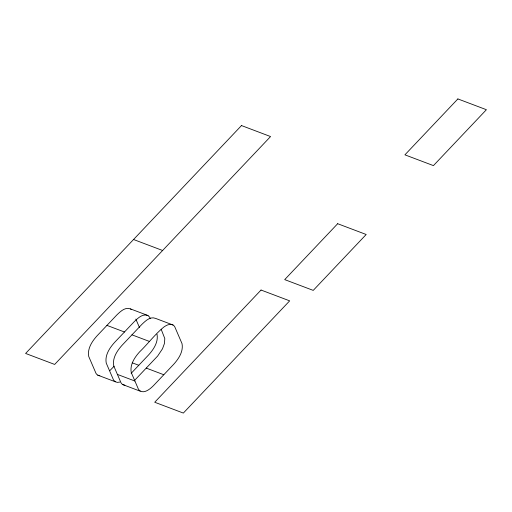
<?xml version="1.0" encoding="UTF-8"?>
<svg xmlns="http://www.w3.org/2000/svg" width="512" height="512" viewBox="0 0 512 512"><rect width="100%" height="100%" fill="white"/><g stroke="black" fill="none" stroke-linecap="round" stroke-linejoin="round"><path stroke-width="0.77" d="M114.182 366.157L109.862 370.624M173.011 324.986C169.926 323.411 166.573 325.158 164.006 326.931C154.982 334.253 147.987 343.77 139.648 351.827C134.624 357.37 129.728 364.71 131.258 372.55L138.566 389.51C143.174 395.136 150.406 388.896 153.984 385.107L173.632 364.365C178.656 358.822 183.552 351.482 182.022 343.642L174.72 326.682L173.92 325.69L173.011 324.986L155.501 318.368C150.163 316.173 145.318 321.082 141.792 324.467L122.138 345.21C117.114 350.752 112.218 358.093 113.747 365.933L121.056 382.893L121.856 383.885L122.758 384.589L140.269 391.206M131.149 373.35L148.614 354.912C153.638 349.363 158.541 342.029 157.005 334.189M134.874 380.077L157.658 356.032L162.49 348.806L164.461 343.443L164.794 338.554L161.165 329.248M119.891 382.061L117.37 382.394L115.251 381.754L97.741 375.136L96.838 374.426L96.038 373.44L88.736 356.48C87.2 348.634 92.096 341.299 97.12 335.757L116.774 315.008C120.301 311.629 125.146 306.72 130.483 308.909L148 315.533L149.702 317.229L150.31 318.637M148 315.533C142.656 313.338 137.811 318.246 134.285 321.632L114.63 342.374C109.606 347.917 104.71 355.251 106.246 363.098L113.549 380.058L115.251 381.754M97.741 375.136L99.859 375.776M122.758 384.589L124.877 385.229M133.549 239.507L162.611 250.49M106.944 325.382L124.461 332M131.962 334.835L149.472 341.453M132.224 362.803L138.79 365.286M146.298 368.122L163.808 374.739M117.402 374.413L134.912 381.03M130.483 308.909L131.392 309.619M135.84 319.085L139.494 327.565M241.498 125.562L25.6 353.453L54.662 364.435L270.56 136.55L241.498 125.562M261.043 290.035L154.726 402.253L183.347 413.075L289.67 300.851L261.043 290.035M337.67 223.712L284.71 279.616L313.229 290.394L366.189 234.49L337.67 223.712M457.882 98.925L404.915 154.835L433.434 165.613L486.4 109.709L457.882 98.925"/></g></svg>
